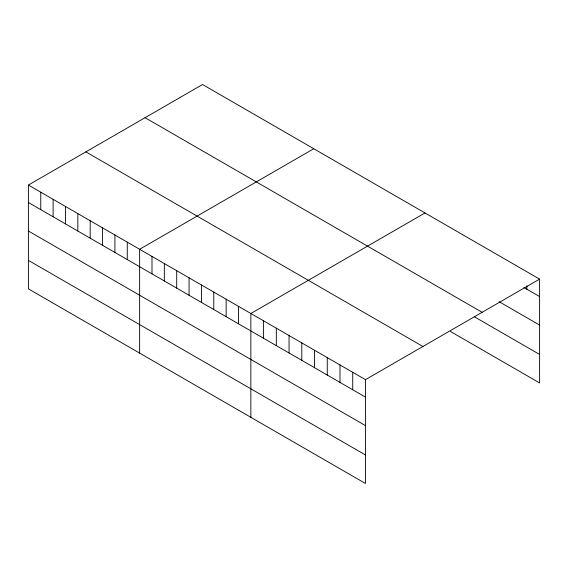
<?xml version="1.0" encoding="UTF-8"?>
<svg xmlns="http://www.w3.org/2000/svg" width="568" height="568" viewBox="0 0 568 568"><rect width="100%" height="100%" fill="white"/><g stroke="black" fill="none" stroke-linecap="round" stroke-linejoin="round"><path stroke-width="0.85" d="M28.4 185.061L365.458 379.658L365.458 483.482L28.4 288.878L28.4 185.061L202.542 84.518L539.6 279.122L539.6 382.938L450.467 331.478M313.77 148.738L139.629 249.281L139.629 353.097M424.999 212.957L250.857 313.493L250.857 417.317M365.458 379.658L539.6 279.122M523.874 287.486L539.6 296.567M499.151 301.714L539.6 325.066M145.074 117.697L482.133 312.301M474.436 316.816L539.6 354.439M85.867 151.883L422.926 346.48M28.4 202.506L365.458 397.103M28.4 231.013L365.458 425.61M28.4 260.378L365.458 454.975M526.87 285.725L526.87 289.219M352.728 372.31L352.728 389.755M339.991 364.954L339.991 382.406M327.26 357.606L327.26 375.05M314.523 350.257L314.523 367.702M301.793 342.902L301.793 360.346M289.055 335.553L289.055 352.998M276.325 328.197L276.325 345.649M263.595 320.849L263.595 338.294M238.496 306.365L238.496 323.81M226.142 299.229L226.142 316.674M213.781 292.094L213.781 309.539M201.42 284.959L201.42 302.403M189.066 277.823L189.066 295.268M176.705 270.688L176.705 288.132M164.344 263.552L164.344 280.997M151.99 256.416L151.99 273.861M127.267 242.145L127.267 259.59M114.913 235.01L114.913 252.455M102.552 227.874L102.552 245.319M90.191 220.739L90.191 238.184M77.837 213.603L77.837 231.048M65.476 206.468L65.476 223.913M53.115 199.332L53.115 216.777M40.761 192.197L40.761 209.642"/></g></svg>
